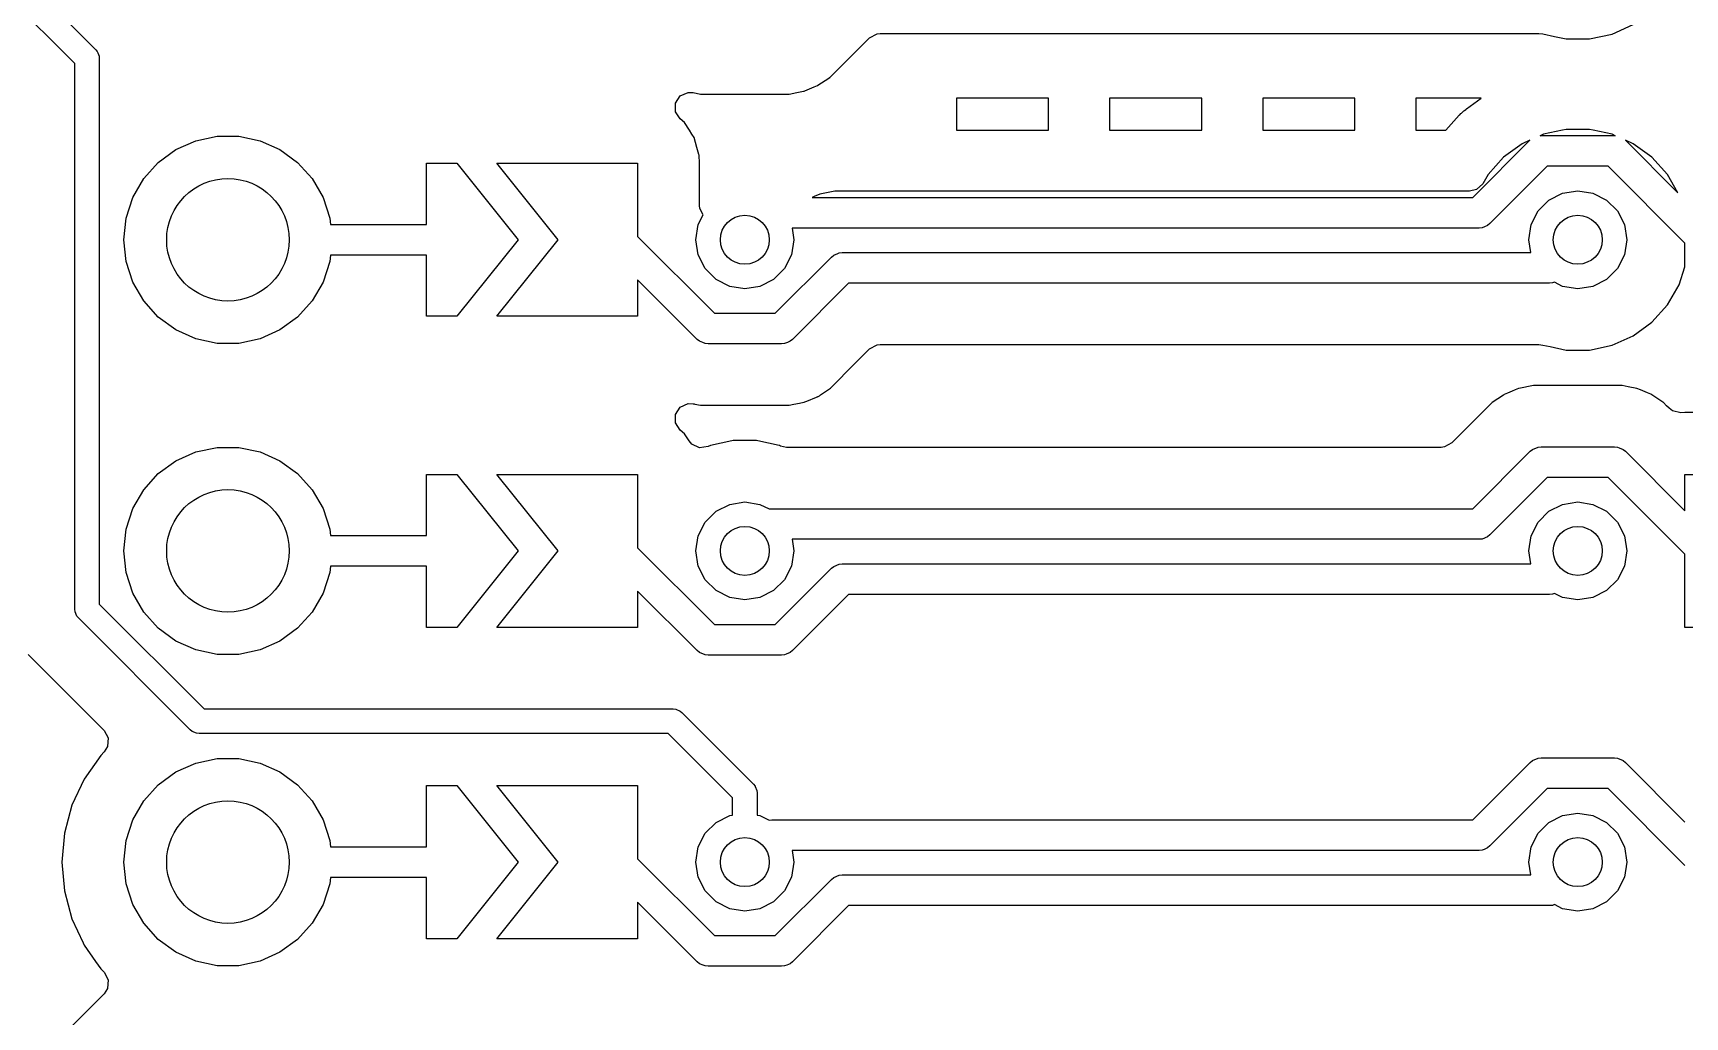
# Model space of a CAD drawing. Extents: x 2.49 to 8.57, y -5.87 to -1.87.
# Drawn here: x 7.613 to 8.144, y -2.766 to -2.45 of the extents above; entities that cross this region are included whole.
import ezdxf

# ---------------------------------------------------------------- set-up
doc = ezdxf.new("R2010")
doc.units = 0
doc.header["$MEASUREMENT"] = 0
doc.layers.add('BLACK', color=7, linetype='CONTINUOUS')

msp = doc.modelspace()

# ---------------------------------------------------------------- linework, layer by layer
at = {"layer": 'BLACK', "linetype": 'CONTINUOUS'}
for p, q in [((7.31944, -2.14155), (7.6331, -2.4552)), ((7.62638, -2.45962), (7.31503, -2.14827)), ((8.12046, -2.45016), (8.12727, -2.44713)), ((7.87268, -2.4605), (7.88066, -2.45252)), ((7.88066, -2.45252), (7.88181, -2.45136)), ((7.88181, -2.45136), (7.88423, -2.45005)), ((7.88423, -2.45005), (7.88527, -2.44993)), ((7.88527, -2.44993), (8.09698, -2.44993)), ((8.09698, -2.44993), (8.09818, -2.45013)), ((8.09818, -2.45013), (8.09818, -2.4501)), ((8.09818, -2.4501), (8.10193, -2.4509)), ((8.10193, -2.4509), (8.10572, -2.45171)), ((8.10572, -2.45171), (8.10572, -2.45171)), ((8.10572, -2.45171), (8.11317, -2.45171)), ((8.11317, -2.45171), (8.12046, -2.45016)), ((8.11317, -2.45171), (8.11317, -2.45171)), ((7.6331, -2.4552), (7.63359, -2.4558)), ((7.63359, -2.4558), (7.63376, -2.45622)), ((7.63376, -2.45622), (7.63418, -2.45722)), ((7.63418, -2.45722), (7.63425, -2.45799)), ((7.63425, -2.45799), (7.63425, -2.63338)), ((7.62638, -2.63501), (7.62638, -2.45962)), ((7.86925, -2.46393), (7.87268, -2.4605)), ((7.87268, -2.4605), (7.87268, -2.4605)), ((7.82095, -2.47005), (7.82346, -2.46891)), ((7.82346, -2.46891), (7.8251, -2.46895)), ((7.85842, -2.46894), (7.86061, -2.4685)), ((7.86061, -2.4685), (7.86077, -2.46848)), ((7.86077, -2.46848), (7.86096, -2.46839)), ((7.86096, -2.46839), (7.86403, -2.46711)), ((7.86403, -2.46711), (7.86506, -2.46669)), ((7.86506, -2.46669), (7.8652, -2.46664)), ((7.8652, -2.46664), (7.86522, -2.46662)), ((7.86522, -2.46662), (7.8676, -2.46503)), ((7.86522, -2.46662), (7.86522, -2.46662)), ((7.8676, -2.46503), (7.869, -2.4641)), ((7.869, -2.4641), (7.86909, -2.46404)), ((7.86909, -2.46404), (7.86918, -2.46398)), ((7.86918, -2.46398), (7.86925, -2.46393)), ((7.86925, -2.46393), (7.86925, -2.46393)), ((7.86925, -2.46393), (7.86925, -2.46393)), ((7.86925, -2.46393), (7.86925, -2.46393)), ((7.86925, -2.46393), (7.86925, -2.46393)), ((7.81947, -2.47236), (7.82095, -2.47005)), ((7.81947, -2.47511), (7.81947, -2.47236)), ((7.8251, -2.46895), (7.82748, -2.46942)), ((7.82748, -2.46942), (7.82748, -2.46942)), ((7.82748, -2.46942), (7.82748, -2.46942)), ((7.82748, -2.46942), (7.83273, -2.46942)), ((7.83273, -2.46942), (7.83273, -2.46942)), ((7.83273, -2.46942), (7.85309, -2.46942)), ((7.85309, -2.46942), (7.85598, -2.46942)), ((7.85598, -2.46942), (7.85842, -2.46894)), ((7.85598, -2.46942), (7.85598, -2.46942)), ((7.85598, -2.46942), (7.85598, -2.46942)), ((7.93938, -2.47079), (7.90977, -2.47079)), ((7.90977, -2.47079), (7.90977, -2.48108)), ((7.93938, -2.48108), (7.93938, -2.47079)), ((7.98859, -2.47079), (7.95898, -2.47079)), ((7.95898, -2.47079), (7.95898, -2.48108)), ((7.98859, -2.48108), (7.98859, -2.47079)), ((8.0378, -2.47079), (8.0082, -2.47079)), ((8.0082, -2.47079), (8.0082, -2.48108)), ((8.0378, -2.48108), (8.0378, -2.47079)), ((8.07836, -2.47079), (8.05741, -2.47079)), ((8.05741, -2.47079), (8.05741, -2.48108)), ((8.07345, -2.47436), (8.07366, -2.4742)), ((8.07366, -2.4742), (8.07836, -2.47079)), ((7.82095, -2.47743), (7.81947, -2.47511)), ((7.82232, -2.47861), (7.82095, -2.47743)), ((7.82232, -2.47862), (7.82232, -2.47861)), ((7.82391, -2.48108), (7.82232, -2.47862)), ((8.06703, -2.48108), (8.07137, -2.47626)), ((8.07137, -2.47626), (8.07154, -2.47608)), ((8.07154, -2.47608), (8.07191, -2.47571)), ((8.07191, -2.47571), (8.07209, -2.47554)), ((8.07209, -2.47554), (8.07286, -2.47485)), ((8.07286, -2.47485), (8.07305, -2.47468)), ((8.07305, -2.47468), (8.07345, -2.47436)), ((7.65886, -2.48727), (7.66525, -2.48443)), ((7.66525, -2.48443), (7.67209, -2.48297)), ((7.67209, -2.48297), (7.67909, -2.48297)), ((7.67909, -2.48297), (7.68593, -2.48443)), ((7.68593, -2.48443), (7.69232, -2.48727)), ((7.82472, -2.48235), (7.82391, -2.48108)), ((7.82539, -2.48338), (7.82472, -2.48235)), ((7.82633, -2.4866), (7.82539, -2.48338)), ((7.90977, -2.48108), (7.93938, -2.48108)), ((7.93938, -2.48108), (7.93938, -2.48108)), ((7.95898, -2.48108), (7.98859, -2.48108)), ((8.0082, -2.48108), (8.0378, -2.48108)), ((8.05741, -2.48108), (8.06703, -2.48108)), ((8.07571, -2.50267), (8.09409, -2.48428)), ((8.09409, -2.48428), (8.09162, -2.48538)), ((8.09843, -2.48235), (8.0974, -2.48281)), ((8.0974, -2.48281), (8.09763, -2.48279)), ((8.09763, -2.48279), (8.12127, -2.48279)), ((8.10458, -2.48104), (8.09843, -2.48235)), ((8.09843, -2.48235), (8.09843, -2.48235)), ((8.10572, -2.4808), (8.10458, -2.48104)), ((8.11317, -2.4808), (8.10572, -2.4808)), ((8.11442, -2.48107), (8.11317, -2.4808)), ((8.12046, -2.48235), (8.11442, -2.48107)), ((8.1215, -2.48281), (8.12046, -2.48235)), ((8.12046, -2.48235), (8.12046, -2.48235)), ((8.12127, -2.48279), (8.1215, -2.48281)), ((8.12727, -2.48538), (8.1248, -2.48428)), ((8.1248, -2.48428), (8.14166, -2.50114)), ((7.6532, -2.49138), (7.65886, -2.48727)), ((7.69232, -2.48727), (7.69798, -2.49138)), ((7.82698, -2.48882), (7.82633, -2.4866)), ((7.827, -2.48905), (7.82698, -2.48882)), ((7.82718, -2.49165), (7.827, -2.48905)), ((8.0856, -2.48976), (8.08061, -2.4953)), ((8.09162, -2.48538), (8.0856, -2.48976)), ((8.09162, -2.48538), (8.09162, -2.48538)), ((8.1333, -2.48976), (8.12727, -2.48538)), ((8.12727, -2.48538), (8.12727, -2.48538)), ((8.13829, -2.4953), (8.1333, -2.48976)), ((8.1333, -2.48976), (8.1333, -2.48976)), ((7.64852, -2.49658), (7.6532, -2.49138)), ((7.69798, -2.49138), (7.70266, -2.49658)), ((7.73937, -2.51133), (7.73937, -2.49165)), ((7.73937, -2.49165), (7.74921, -2.49165)), ((7.74921, -2.49165), (7.7689, -2.51625)), ((7.78169, -2.51625), (7.76201, -2.49165)), ((7.76201, -2.49165), (7.80728, -2.49165)), ((7.80728, -2.49165), (7.80728, -2.51521)), ((7.82718, -2.50522), (7.82718, -2.49165)), ((8.08061, -2.4953), (8.07891, -2.49824)), ((8.09966, -2.49263), (8.08122, -2.51107)), ((8.11923, -2.49263), (8.09966, -2.49263)), ((8.1439, -2.5173), (8.11923, -2.49263)), ((8.14166, -2.50114), (8.13829, -2.4953)), ((7.64502, -2.50264), (7.64852, -2.49658)), ((7.70266, -2.49658), (7.70616, -2.50264)), ((7.87062, -2.50068), (7.86586, -2.50163)), ((8.07468, -2.50068), (7.87062, -2.50068)), ((8.07692, -2.50014), (8.07468, -2.50068)), ((8.07891, -2.49824), (8.07692, -2.50014)), ((8.10458, -2.50128), (8.10945, -2.50051)), ((8.10945, -2.50051), (8.11432, -2.50128)), ((7.64286, -2.5093), (7.64502, -2.50264)), ((7.70616, -2.50264), (7.70832, -2.5093)), ((7.8273, -2.50626), (7.82718, -2.50522)), ((7.86405, -2.50238), (7.86335, -2.50267)), ((7.86335, -2.50267), (8.07571, -2.50267)), ((7.86586, -2.50163), (7.86405, -2.50238)), ((7.86405, -2.50238), (7.86405, -2.50238)), ((8.09671, -2.507), (8.10019, -2.50351)), ((8.10019, -2.50351), (8.10458, -2.50128)), ((8.11432, -2.50128), (8.11871, -2.50351)), ((8.11871, -2.50351), (8.12219, -2.507)), ((7.64213, -2.51625), (7.64286, -2.5093)), ((7.70832, -2.5093), (7.70854, -2.51133)), ((7.70854, -2.51133), (7.73937, -2.51133)), ((7.82598, -2.51625), (7.82675, -2.51139)), ((7.82675, -2.51139), (7.82837, -2.50822)), ((7.82837, -2.50822), (7.8273, -2.50626)), ((8.08122, -2.51107), (8.08048, -2.51168)), ((8.0937, -2.51625), (8.09447, -2.51139)), ((8.09447, -2.51139), (8.09671, -2.507)), ((8.12219, -2.507), (8.12443, -2.51139)), ((8.12443, -2.51139), (8.1252, -2.51625)), ((7.64286, -2.52321), (7.64213, -2.51625)), ((7.7689, -2.51625), (7.74921, -2.54086)), ((7.76201, -2.54086), (7.78169, -2.51625)), ((7.80728, -2.51521), (7.83195, -2.53988)), ((7.82675, -2.52112), (7.82598, -2.51625)), ((7.85748, -2.51625), (7.85671, -2.52112)), ((8.07774, -2.51251), (7.85689, -2.51251)), ((7.85689, -2.51251), (7.85748, -2.51625)), ((8.0787, -2.51242), (8.07774, -2.51251)), ((8.07944, -2.51211), (8.0787, -2.51242)), ((8.0787, -2.51242), (8.0787, -2.51242)), ((8.08048, -2.51168), (8.07944, -2.51211)), ((8.08048, -2.51168), (8.08048, -2.51168)), ((8.09436, -2.52039), (8.0937, -2.51625)), ((8.1252, -2.51625), (8.12443, -2.52112)), ((7.70854, -2.52118), (7.70832, -2.52321)), ((7.73937, -2.52118), (7.70854, -2.52118)), ((7.73937, -2.54086), (7.73937, -2.52118)), ((7.82899, -2.52551), (7.82675, -2.52112)), ((7.85152, -2.53988), (7.86956, -2.52183)), ((7.85671, -2.52112), (7.85447, -2.52551)), ((7.86956, -2.52183), (7.87031, -2.52122)), ((7.87031, -2.52122), (7.87166, -2.52066)), ((7.87031, -2.52122), (7.87031, -2.52122)), ((7.87166, -2.52066), (7.87208, -2.52048)), ((7.87208, -2.52048), (7.87304, -2.52039)), ((7.87208, -2.52048), (7.87208, -2.52048)), ((7.87304, -2.52039), (8.09436, -2.52039)), ((8.12443, -2.52112), (8.12219, -2.52551)), ((8.1439, -2.52496), (8.1439, -2.5173)), ((7.64502, -2.52987), (7.64286, -2.52321)), ((7.70832, -2.52321), (7.70616, -2.52987)), ((7.83248, -2.52899), (7.82899, -2.52551)), ((7.85447, -2.52551), (7.85099, -2.52899)), ((8.12219, -2.52551), (8.11871, -2.52899)), ((8.14201, -2.53075), (8.1439, -2.52496)), ((7.64852, -2.53592), (7.64502, -2.52987)), ((7.70616, -2.52987), (7.70266, -2.53592)), ((7.82643, -2.54828), (7.80728, -2.52913)), ((7.80728, -2.52913), (7.80728, -2.54086)), ((7.83687, -2.53123), (7.83248, -2.52899)), ((7.84173, -2.532), (7.83687, -2.53123)), ((7.8466, -2.53123), (7.84173, -2.532)), ((7.85099, -2.52899), (7.8466, -2.53123)), ((7.87508, -2.53023), (7.85704, -2.54828)), ((8.10039, -2.53023), (7.87508, -2.53023)), ((8.10135, -2.53014), (8.10039, -2.53023)), ((8.10195, -2.52989), (8.10135, -2.53014)), ((8.10458, -2.53123), (8.10195, -2.52989)), ((8.10945, -2.532), (8.10458, -2.53123)), ((8.11432, -2.53123), (8.10945, -2.532)), ((8.11871, -2.52899), (8.11432, -2.53123)), ((8.13829, -2.53721), (8.14201, -2.53075)), ((7.6532, -2.54112), (7.64852, -2.53592)), ((7.70266, -2.53592), (7.69798, -2.54112)), ((8.1333, -2.54275), (8.13829, -2.53721)), ((7.65886, -2.54524), (7.6532, -2.54112)), ((7.69798, -2.54112), (7.69232, -2.54524)), ((7.74921, -2.54086), (7.73937, -2.54086)), ((7.80728, -2.54086), (7.76201, -2.54086)), ((7.83195, -2.53988), (7.85152, -2.53988)), ((8.12727, -2.54713), (8.1333, -2.54275)), ((7.66525, -2.54808), (7.65886, -2.54524)), ((7.67209, -2.54954), (7.66525, -2.54808)), ((7.68593, -2.54808), (7.67909, -2.54954)), ((7.69232, -2.54524), (7.68593, -2.54808)), ((7.82718, -2.54889), (7.82643, -2.54828)), ((7.85704, -2.54828), (7.85629, -2.54889)), ((8.12046, -2.55016), (8.12727, -2.54713)), ((7.67909, -2.54954), (7.67209, -2.54954)), ((7.82818, -2.54931), (7.82718, -2.54889)), ((7.82718, -2.54889), (7.82718, -2.54889)), ((7.82895, -2.54962), (7.82818, -2.54931)), ((7.82991, -2.54972), (7.82895, -2.54962)), ((7.82895, -2.54962), (7.82895, -2.54962)), ((7.85356, -2.54972), (7.82991, -2.54972)), ((7.85452, -2.54962), (7.85356, -2.54972)), ((7.85548, -2.54922), (7.85452, -2.54962)), ((7.85629, -2.54889), (7.85548, -2.54922)), ((7.87786, -2.55532), (7.88181, -2.55136)), ((7.88181, -2.55136), (7.88423, -2.55005)), ((7.88423, -2.55005), (7.88527, -2.54993)), ((7.88527, -2.54993), (8.09698, -2.54993)), ((8.09698, -2.54993), (8.09818, -2.55013)), ((8.09818, -2.55013), (8.09818, -2.5501)), ((8.09818, -2.5501), (8.10052, -2.5506)), ((8.10052, -2.5506), (8.10572, -2.55171)), ((8.10572, -2.55171), (8.10572, -2.55171)), ((8.10572, -2.55171), (8.11317, -2.55171)), ((8.11317, -2.55171), (8.11317, -2.55171)), ((8.11317, -2.55171), (8.12046, -2.55016)), ((7.87153, -2.56165), (7.87499, -2.55819)), ((7.87499, -2.55819), (7.87786, -2.55532)), ((7.87499, -2.55819), (7.87499, -2.55819)), ((7.86603, -2.56608), (7.86925, -2.56393)), ((7.86925, -2.56393), (7.87153, -2.56165)), ((8.09044, -2.56403), (8.08927, -2.56452)), ((8.09045, -2.56403), (8.09044, -2.56403)), ((8.09053, -2.56401), (8.09045, -2.56403)), ((8.0952, -2.56308), (8.09053, -2.56401)), ((8.09882, -2.56308), (8.0952, -2.56308)), ((8.11867, -2.56308), (8.09882, -2.56308)), ((8.1237, -2.56308), (8.11867, -2.56308)), ((8.11867, -2.56308), (8.11867, -2.56308)), ((8.12567, -2.56348), (8.1237, -2.56308)), ((8.12845, -2.56403), (8.12567, -2.56348)), ((8.12567, -2.56348), (8.12567, -2.56348)), ((8.12963, -2.56452), (8.12845, -2.56403)), ((8.12845, -2.56403), (8.12845, -2.56403)), ((8.12845, -2.56403), (8.12845, -2.56403)), ((7.82095, -2.57005), (7.82346, -2.56891)), ((7.82346, -2.56891), (7.8251, -2.56895)), ((7.8251, -2.56895), (7.8254, -2.56901)), ((7.8254, -2.56901), (7.82561, -2.56905)), ((7.82561, -2.56905), (7.82562, -2.56905)), ((7.82562, -2.56905), (7.82562, -2.56905)), ((7.82562, -2.56905), (7.82748, -2.56942)), ((7.82748, -2.56942), (7.82748, -2.56942)), ((7.82748, -2.56942), (7.82748, -2.56942)), ((7.82748, -2.56942), (7.8297, -2.56942)), ((7.8297, -2.56942), (7.83233, -2.56942)), ((7.83233, -2.56942), (7.83233, -2.56942)), ((7.83233, -2.56942), (7.8328, -2.56942)), ((7.8328, -2.56942), (7.8328, -2.56942)), ((7.8328, -2.56942), (7.85191, -2.56942)), ((7.85191, -2.56942), (7.85598, -2.56942)), ((7.85598, -2.56942), (7.85745, -2.56913)), ((7.85598, -2.56942), (7.85598, -2.56942)), ((7.85598, -2.56942), (7.85598, -2.56942)), ((7.85745, -2.56913), (7.85931, -2.56876)), ((7.85745, -2.56913), (7.85745, -2.56913)), ((7.85931, -2.56876), (7.86074, -2.56848)), ((7.86074, -2.56848), (7.86079, -2.56847)), ((7.86074, -2.56848), (7.86074, -2.56848)), ((7.86079, -2.56847), (7.86096, -2.56839)), ((7.86096, -2.56839), (7.86164, -2.5681)), ((7.86164, -2.5681), (7.86477, -2.56681)), ((7.86477, -2.56681), (7.86496, -2.56673)), ((7.86496, -2.56673), (7.86507, -2.56669)), ((7.86507, -2.56669), (7.86513, -2.56666)), ((7.86513, -2.56666), (7.86531, -2.56658)), ((7.86531, -2.56658), (7.86568, -2.56643)), ((7.86568, -2.56643), (7.86603, -2.56608)), ((8.08193, -2.56858), (8.07912, -2.57139)), ((8.08556, -2.56615), (8.08193, -2.56858)), ((8.08193, -2.56858), (8.08193, -2.56858)), ((8.08581, -2.56595), (8.08556, -2.56615)), ((8.08686, -2.56552), (8.08581, -2.56595)), ((8.08835, -2.5649), (8.08686, -2.56552)), ((8.08686, -2.56552), (8.08686, -2.56552)), ((8.08927, -2.56452), (8.08835, -2.5649)), ((8.13185, -2.56544), (8.12963, -2.56452)), ((8.13294, -2.56589), (8.13185, -2.56544)), ((8.13185, -2.56544), (8.13185, -2.56544)), ((8.13553, -2.56762), (8.13294, -2.56589)), ((8.13681, -2.56848), (8.13553, -2.56762)), ((8.13697, -2.56858), (8.13681, -2.56848)), ((8.13681, -2.56848), (8.13681, -2.56848)), ((8.13801, -2.56962), (8.13697, -2.56858)), ((8.13881, -2.57042), (8.13801, -2.56962)), ((8.13801, -2.56962), (8.13801, -2.56962)), ((8.13801, -2.56962), (8.13801, -2.56962)), ((7.81947, -2.57236), (7.82095, -2.57005)), ((7.81947, -2.57511), (7.81947, -2.57236)), ((7.82095, -2.57743), (7.81947, -2.57511)), ((8.07912, -2.57139), (8.06897, -2.58154)), ((8.07912, -2.57139), (8.07912, -2.57139)), ((8.13992, -2.57125), (8.13881, -2.57042)), ((8.14261, -2.57184), (8.13992, -2.57125)), ((8.1439, -2.57175), (8.14261, -2.57184)), ((8.18917, -2.57175), (8.1439, -2.57175)), ((8.1439, -2.57175), (8.1439, -2.57175)), ((7.82232, -2.57861), (7.82095, -2.57743)), ((7.82379, -2.5809), (7.82232, -2.57861)), ((7.82232, -2.57861), (7.82232, -2.57861)), ((7.65886, -2.58727), (7.66525, -2.58443)), ((7.66525, -2.58443), (7.67209, -2.58297)), ((7.67209, -2.58297), (7.67909, -2.58297)), ((7.67909, -2.58297), (7.68593, -2.58443)), ((7.68593, -2.58443), (7.69232, -2.58727)), ((7.82467, -2.58192), (7.82379, -2.5809)), ((7.82716, -2.58309), (7.82467, -2.58192)), ((7.82989, -2.58272), (7.82716, -2.58309)), ((7.83072, -2.58235), (7.82989, -2.58272)), ((7.8376, -2.58089), (7.83072, -2.58235)), ((7.83072, -2.58235), (7.83072, -2.58235)), ((7.83801, -2.5808), (7.8376, -2.58089)), ((7.84546, -2.5808), (7.83801, -2.5808)), ((7.84587, -2.58089), (7.84546, -2.5808)), ((7.85275, -2.58235), (7.84587, -2.58089)), ((7.85286, -2.5824), (7.85275, -2.58235)), ((7.85275, -2.58235), (7.85275, -2.58235)), ((7.85318, -2.58254), (7.85286, -2.5824)), ((7.85517, -2.58297), (7.85318, -2.58254)), ((8.06552, -2.58297), (7.85517, -2.58297)), ((8.06656, -2.58285), (8.06552, -2.58297)), ((8.06897, -2.58154), (8.06656, -2.58285)), ((8.07571, -2.60267), (8.09415, -2.58423)), ((8.09415, -2.58423), (8.09489, -2.58362)), ((8.09489, -2.58362), (8.09667, -2.58288)), ((8.09667, -2.58288), (8.09763, -2.58279)), ((8.09763, -2.58279), (8.12127, -2.58279)), ((8.12127, -2.58279), (8.12223, -2.58288)), ((8.12223, -2.58288), (8.12223, -2.58288)), ((8.12223, -2.58288), (8.1228, -2.58312)), ((8.1228, -2.58312), (8.12401, -2.58362)), ((8.12401, -2.58362), (8.12401, -2.58362)), ((8.12401, -2.58362), (8.12475, -2.58423)), ((8.12475, -2.58423), (8.1439, -2.60338)), ((7.6532, -2.59138), (7.65886, -2.58727)), ((7.69232, -2.58727), (7.69798, -2.59138)), ((7.64852, -2.59658), (7.6532, -2.59138)), ((7.69798, -2.59138), (7.70266, -2.59658)), ((7.73937, -2.61133), (7.73937, -2.59165)), ((7.73937, -2.59165), (7.74921, -2.59165)), ((7.74921, -2.59165), (7.7689, -2.61625)), ((7.78169, -2.61625), (7.76201, -2.59165)), ((7.76201, -2.59165), (7.80728, -2.59165)), ((7.80728, -2.59165), (7.80728, -2.61521)), ((8.09966, -2.59263), (8.08122, -2.61107)), ((8.11923, -2.59263), (8.09966, -2.59263)), ((8.1439, -2.6173), (8.11923, -2.59263)), ((8.1439, -2.60338), (8.1439, -2.59165)), ((8.1439, -2.59165), (8.18917, -2.59165)), ((7.64502, -2.60264), (7.64852, -2.59658)), ((7.70266, -2.59658), (7.70616, -2.60264)), ((7.83248, -2.60351), (7.83687, -2.60128)), ((7.83687, -2.60128), (7.84173, -2.60051)), ((7.84173, -2.60051), (7.8466, -2.60128)), ((7.8466, -2.60128), (7.84951, -2.60276)), ((8.10019, -2.60351), (8.10458, -2.60128)), ((8.10458, -2.60128), (8.10945, -2.60051)), ((8.10945, -2.60051), (8.11432, -2.60128)), ((8.11432, -2.60128), (8.11871, -2.60351)), ((7.64286, -2.6093), (7.64502, -2.60264)), ((7.70616, -2.60264), (7.70832, -2.6093)), ((7.82899, -2.607), (7.83248, -2.60351)), ((7.84951, -2.60276), (7.85039, -2.60267)), ((7.85039, -2.60267), (8.07571, -2.60267)), ((8.09671, -2.607), (8.10019, -2.60351)), ((8.11871, -2.60351), (8.12219, -2.607)), ((7.64213, -2.61625), (7.64286, -2.6093)), ((7.70832, -2.6093), (7.70854, -2.61133)), ((7.70854, -2.61133), (7.73937, -2.61133)), ((7.82598, -2.61625), (7.82675, -2.61139)), ((7.82675, -2.61139), (7.82899, -2.607)), ((8.08048, -2.61168), (8.0787, -2.61242)), ((8.08122, -2.61107), (8.08048, -2.61168)), ((8.08048, -2.61168), (8.08048, -2.61168)), ((8.0937, -2.61625), (8.09447, -2.61139)), ((8.09447, -2.61139), (8.09671, -2.607)), ((8.12219, -2.607), (8.12443, -2.61139)), ((8.12443, -2.61139), (8.1252, -2.61625)), ((7.64286, -2.62321), (7.64213, -2.61625)), ((7.7689, -2.61625), (7.74921, -2.64086)), ((7.76201, -2.64086), (7.78169, -2.61625)), ((7.80728, -2.61521), (7.83195, -2.63988)), ((7.82675, -2.62112), (7.82598, -2.61625)), ((7.85748, -2.61625), (7.85671, -2.62112)), ((8.07774, -2.61251), (7.85689, -2.61251)), ((7.85689, -2.61251), (7.85748, -2.61625)), ((8.0787, -2.61242), (8.07774, -2.61251)), ((8.09436, -2.62039), (8.0937, -2.61625)), ((8.1252, -2.61625), (8.12443, -2.62112)), ((8.1439, -2.64086), (8.1439, -2.6173)), ((7.70854, -2.62118), (7.70832, -2.62321)), ((7.73937, -2.62118), (7.70854, -2.62118)), ((7.73937, -2.64086), (7.73937, -2.62118)), ((7.82899, -2.62551), (7.82675, -2.62112)), ((7.85152, -2.63988), (7.86956, -2.62183)), ((7.85671, -2.62112), (7.85447, -2.62551)), ((7.86956, -2.62183), (7.87031, -2.62122)), ((7.87031, -2.62122), (7.87208, -2.62048)), ((7.87208, -2.62048), (7.87304, -2.62039)), ((7.87304, -2.62039), (8.09436, -2.62039)), ((8.12443, -2.62112), (8.12219, -2.62551)), ((7.64502, -2.62987), (7.64286, -2.62321)), ((7.70832, -2.62321), (7.70616, -2.62987)), ((7.83248, -2.62899), (7.82899, -2.62551)), ((7.85447, -2.62551), (7.85099, -2.62899)), ((8.12219, -2.62551), (8.11871, -2.62899)), ((7.63425, -2.63338), (7.66792, -2.66704)), ((7.64852, -2.63592), (7.64502, -2.62987)), ((7.70616, -2.62987), (7.70266, -2.63592)), ((7.82643, -2.64828), (7.80728, -2.62913)), ((7.80728, -2.62913), (7.80728, -2.64086)), ((7.83687, -2.63123), (7.83248, -2.62899)), ((7.84173, -2.632), (7.83687, -2.63123)), ((7.8466, -2.63123), (7.84173, -2.632)), ((7.85099, -2.62899), (7.8466, -2.63123)), ((7.87508, -2.63023), (7.85704, -2.64828)), ((8.10039, -2.63023), (7.87508, -2.63023)), ((8.10135, -2.63014), (8.10039, -2.63023)), ((8.10195, -2.62989), (8.10135, -2.63014)), ((8.10458, -2.63123), (8.10195, -2.62989)), ((8.10945, -2.632), (8.10458, -2.63123)), ((8.11432, -2.63123), (8.10945, -2.632)), ((8.11871, -2.62899), (8.11432, -2.63123)), ((7.62645, -2.63578), (7.62638, -2.63501)), ((7.62704, -2.63719), (7.62645, -2.63578)), ((7.62753, -2.63779), (7.62704, -2.63719)), ((7.6635, -2.67376), (7.62753, -2.63779)), ((7.6532, -2.64112), (7.64852, -2.63592)), ((7.70266, -2.63592), (7.69798, -2.64112)), ((7.65886, -2.64524), (7.6532, -2.64112)), ((7.69798, -2.64112), (7.69232, -2.64524)), ((7.74921, -2.64086), (7.73937, -2.64086)), ((7.80728, -2.64086), (7.76201, -2.64086)), ((7.83195, -2.63988), (7.85152, -2.63988)), ((8.18917, -2.64086), (8.1439, -2.64086)), ((7.66525, -2.64808), (7.65886, -2.64524)), ((7.67209, -2.64954), (7.66525, -2.64808)), ((7.68593, -2.64808), (7.67909, -2.64954)), ((7.69232, -2.64524), (7.68593, -2.64808)), ((7.82718, -2.64889), (7.82643, -2.64828)), ((7.82895, -2.64962), (7.82718, -2.64889)), ((7.82718, -2.64889), (7.82718, -2.64889)), ((7.85504, -2.64941), (7.85452, -2.64962)), ((7.85629, -2.64889), (7.85504, -2.64941)), ((7.85704, -2.64828), (7.85629, -2.64889)), ((7.85629, -2.64889), (7.85629, -2.64889)), ((7.6114, -2.64952), (7.61608, -2.6542)), ((7.61608, -2.6542), (7.61608, -2.6542)), ((7.61608, -2.6542), (7.63581, -2.67394)), ((7.67909, -2.64954), (7.67209, -2.64954)), ((7.82991, -2.64972), (7.82895, -2.64962)), ((7.85356, -2.64972), (7.82991, -2.64972)), ((7.85452, -2.64962), (7.85356, -2.64972)), ((7.85452, -2.64962), (7.85452, -2.64962)), ((7.66792, -2.66704), (7.81873, -2.66704)), ((7.81873, -2.66704), (7.8195, -2.66712)), ((7.8195, -2.66712), (7.82091, -2.6677)), ((7.82091, -2.6677), (7.82151, -2.66819)), ((7.82151, -2.66819), (7.84452, -2.6912)), ((7.63581, -2.67394), (7.63713, -2.67635)), ((7.6641, -2.67425), (7.6635, -2.67376)), ((7.66552, -2.67484), (7.6641, -2.67425)), ((7.66629, -2.67492), (7.66552, -2.67484)), ((7.8171, -2.67492), (7.66629, -2.67492)), ((7.8378, -2.69561), (7.8171, -2.67492)), ((7.63581, -2.68084), (7.6347, -2.68195)), ((7.63693, -2.6791), (7.63581, -2.68084)), ((7.63713, -2.67635), (7.63693, -2.6791)), ((7.6347, -2.68195), (7.62937, -2.68957)), ((7.65886, -2.68727), (7.66525, -2.68443)), ((7.66525, -2.68443), (7.67209, -2.68297)), ((7.67209, -2.68297), (7.67909, -2.68297)), ((7.67909, -2.68297), (7.68593, -2.68443)), ((7.68593, -2.68443), (7.69232, -2.68727)), ((8.07571, -2.70267), (8.09415, -2.68423)), ((8.09415, -2.68423), (8.09489, -2.68362)), ((8.09489, -2.68362), (8.09667, -2.68288)), ((8.09667, -2.68288), (8.09763, -2.68279)), ((8.09763, -2.68279), (8.12127, -2.68279)), ((8.12127, -2.68279), (8.12223, -2.68288)), ((8.12223, -2.68288), (8.12401, -2.68362)), ((8.12401, -2.68362), (8.12475, -2.68423)), ((8.12475, -2.68423), (8.1439, -2.70338)), ((7.62937, -2.68957), (7.62544, -2.698)), ((7.62937, -2.68957), (7.62937, -2.68957)), ((7.64852, -2.69658), (7.6532, -2.69138)), ((7.6532, -2.69138), (7.65886, -2.68727)), ((7.69232, -2.68727), (7.69798, -2.69138)), ((7.69798, -2.69138), (7.70266, -2.69658)), ((7.73937, -2.71133), (7.73937, -2.69165)), ((7.73937, -2.69165), (7.74921, -2.69165)), ((7.74921, -2.69165), (7.7689, -2.71625)), ((7.78169, -2.71625), (7.76201, -2.69165)), ((7.76201, -2.69165), (7.80728, -2.69165)), ((7.80728, -2.69165), (7.80728, -2.71521)), ((7.84452, -2.6912), (7.84501, -2.6918)), ((7.84501, -2.6918), (7.84505, -2.6919)), ((7.84505, -2.6919), (7.84559, -2.69321)), ((7.64502, -2.70264), (7.64852, -2.69658)), ((7.70266, -2.69658), (7.70616, -2.70264)), ((7.8378, -2.70113), (7.8378, -2.69561)), ((7.84559, -2.69321), (7.84567, -2.69398)), ((7.84567, -2.69398), (7.84567, -2.70113)), ((8.09966, -2.69263), (8.08122, -2.71107)), ((8.11923, -2.69263), (8.09966, -2.69263)), ((8.1439, -2.7173), (8.11923, -2.69263)), ((7.62544, -2.698), (7.62303, -2.70699)), ((7.62544, -2.698), (7.62544, -2.698)), ((7.83248, -2.70351), (7.83687, -2.70128)), ((7.83687, -2.70128), (7.8378, -2.70113)), ((7.84567, -2.70113), (7.8466, -2.70128)), ((7.8466, -2.70128), (7.84951, -2.70276)), ((8.10019, -2.70351), (8.10458, -2.70128)), ((8.10458, -2.70128), (8.10945, -2.70051)), ((8.10945, -2.70051), (8.11432, -2.70128)), ((8.11432, -2.70128), (8.11871, -2.70351)), ((7.62303, -2.70699), (7.62222, -2.71625)), ((7.62303, -2.70699), (7.62303, -2.70699)), ((7.64286, -2.7093), (7.64502, -2.70264)), ((7.70616, -2.70264), (7.70832, -2.7093)), ((7.82675, -2.71139), (7.82899, -2.707)), ((7.82899, -2.707), (7.83248, -2.70351)), ((7.84951, -2.70276), (7.85039, -2.70267)), ((7.85039, -2.70267), (8.07571, -2.70267)), ((8.09447, -2.71139), (8.09671, -2.707)), ((8.09671, -2.707), (8.10019, -2.70351)), ((8.11871, -2.70351), (8.12219, -2.707)), ((8.12219, -2.707), (8.12443, -2.71139)), ((7.64213, -2.71625), (7.64286, -2.7093)), ((7.70832, -2.7093), (7.70854, -2.71133)), ((7.70854, -2.71133), (7.73937, -2.71133)), ((7.82598, -2.71625), (7.82675, -2.71139)), ((8.07774, -2.71251), (7.85689, -2.71251)), ((7.85689, -2.71251), (7.85748, -2.71625)), ((8.0787, -2.71242), (8.07774, -2.71251)), ((8.07932, -2.71216), (8.0787, -2.71242)), ((8.0787, -2.71242), (8.0787, -2.71242)), ((8.08048, -2.71168), (8.07932, -2.71216)), ((8.08122, -2.71107), (8.08048, -2.71168)), ((8.08048, -2.71168), (8.08048, -2.71168)), ((8.0937, -2.71625), (8.09447, -2.71139)), ((8.12443, -2.71139), (8.1252, -2.71625)), ((7.62222, -2.71625), (7.62222, -2.71625)), ((7.62222, -2.71625), (7.62303, -2.72552)), ((7.64286, -2.72321), (7.64213, -2.71625)), ((7.7689, -2.71625), (7.74921, -2.74086)), ((7.76201, -2.74086), (7.78169, -2.71625)), ((7.80728, -2.71521), (7.83195, -2.73988)), ((7.82675, -2.72112), (7.82598, -2.71625)), ((7.85748, -2.71625), (7.85671, -2.72112)), ((8.09436, -2.72039), (8.0937, -2.71625)), ((8.1252, -2.71625), (8.12443, -2.72112)), ((7.64502, -2.72987), (7.64286, -2.72321)), ((7.70832, -2.72321), (7.70616, -2.72987)), ((7.70854, -2.72118), (7.70832, -2.72321)), ((7.73937, -2.72118), (7.70854, -2.72118)), ((7.73937, -2.74086), (7.73937, -2.72118)), ((7.82899, -2.72551), (7.82675, -2.72112)), ((7.85152, -2.73988), (7.86956, -2.72183)), ((7.85671, -2.72112), (7.85447, -2.72551)), ((7.86956, -2.72183), (7.87031, -2.72122)), ((7.87031, -2.72122), (7.87208, -2.72048)), ((7.87208, -2.72048), (7.87304, -2.72039)), ((7.87304, -2.72039), (8.09436, -2.72039)), ((8.12443, -2.72112), (8.12219, -2.72551)), ((7.62303, -2.72552), (7.62303, -2.72552)), ((7.62303, -2.72552), (7.62544, -2.73451)), ((7.83248, -2.72899), (7.82899, -2.72551)), ((7.83687, -2.73123), (7.83248, -2.72899)), ((7.85099, -2.72899), (7.8466, -2.73123)), ((7.85447, -2.72551), (7.85099, -2.72899)), ((8.11871, -2.72899), (8.11432, -2.73123)), ((8.12219, -2.72551), (8.11871, -2.72899)), ((7.64852, -2.73592), (7.64502, -2.72987)), ((7.70616, -2.72987), (7.70266, -2.73592)), ((7.82643, -2.74828), (7.80728, -2.72913)), ((7.80728, -2.72913), (7.80728, -2.74086)), ((7.84173, -2.732), (7.83687, -2.73123)), ((7.8466, -2.73123), (7.84173, -2.732)), ((7.87508, -2.73023), (7.85704, -2.74828)), ((8.10039, -2.73023), (7.87508, -2.73023)), ((8.10135, -2.73014), (8.10039, -2.73023)), ((8.10195, -2.72989), (8.10135, -2.73014)), ((8.10458, -2.73123), (8.10195, -2.72989)), ((8.10945, -2.732), (8.10458, -2.73123)), ((8.11432, -2.73123), (8.10945, -2.732)), ((7.62544, -2.73451), (7.62544, -2.73451)), ((7.62544, -2.73451), (7.62544, -2.73451)), ((7.62544, -2.73451), (7.62903, -2.74222)), ((7.6532, -2.74112), (7.64852, -2.73592)), ((7.70266, -2.73592), (7.69798, -2.74112)), ((7.62903, -2.74222), (7.62937, -2.74294)), ((7.62937, -2.74294), (7.62937, -2.74294)), ((7.62937, -2.74294), (7.63302, -2.74816)), ((7.65886, -2.74524), (7.6532, -2.74112)), ((7.69798, -2.74112), (7.69232, -2.74524)), ((7.74921, -2.74086), (7.73937, -2.74086)), ((7.80728, -2.74086), (7.76201, -2.74086)), ((7.83195, -2.73988), (7.85152, -2.73988)), ((7.63302, -2.74816), (7.63469, -2.75054)), ((7.66525, -2.74808), (7.65886, -2.74524)), ((7.67209, -2.74954), (7.66525, -2.74808)), ((7.67909, -2.74954), (7.67209, -2.74954)), ((7.68593, -2.74808), (7.67909, -2.74954)), ((7.69232, -2.74524), (7.68593, -2.74808)), ((7.82717, -2.74889), (7.82643, -2.74828)), ((7.82718, -2.74889), (7.82717, -2.74889)), ((7.82834, -2.74937), (7.82718, -2.74889)), ((7.82895, -2.74962), (7.82834, -2.74937)), ((7.82991, -2.74972), (7.82895, -2.74962)), ((7.82895, -2.74962), (7.82895, -2.74962)), ((7.85356, -2.74972), (7.82991, -2.74972)), ((7.85452, -2.74962), (7.85356, -2.74972)), ((7.85525, -2.74932), (7.85452, -2.74962)), ((7.85629, -2.74889), (7.85525, -2.74932)), ((7.85704, -2.74828), (7.85629, -2.74889)), ((7.63469, -2.75054), (7.6347, -2.75056)), ((7.6347, -2.75056), (7.6347, -2.75056)), ((7.6347, -2.75056), (7.63581, -2.75167)), ((7.63581, -2.75167), (7.63713, -2.75408)), ((7.63713, -2.75408), (7.63693, -2.75682)), ((7.63581, -2.75857), (7.59266, -2.80172)), ((7.63693, -2.75682), (7.63581, -2.75857))]:
    msp.add_line(p, q, dxfattribs=at)
at = {"layer": 'BLACK'}
for centre, radius in [((7.67559, -2.51625), 0.01969), ((7.84173, -2.51625), 0.00787), ((8.10945, -2.51625), 0.00787), ((7.67559, -2.61625), 0.01969), ((7.84173, -2.61625), 0.00787), ((8.10945, -2.61625), 0.00787), ((7.67559, -2.71625), 0.01969), ((7.84173, -2.71625), 0.00787), ((8.10945, -2.71625), 0.00787)]:
    msp.add_circle(centre, radius, dxfattribs=at)

doc.saveas('drawing.dxf')
